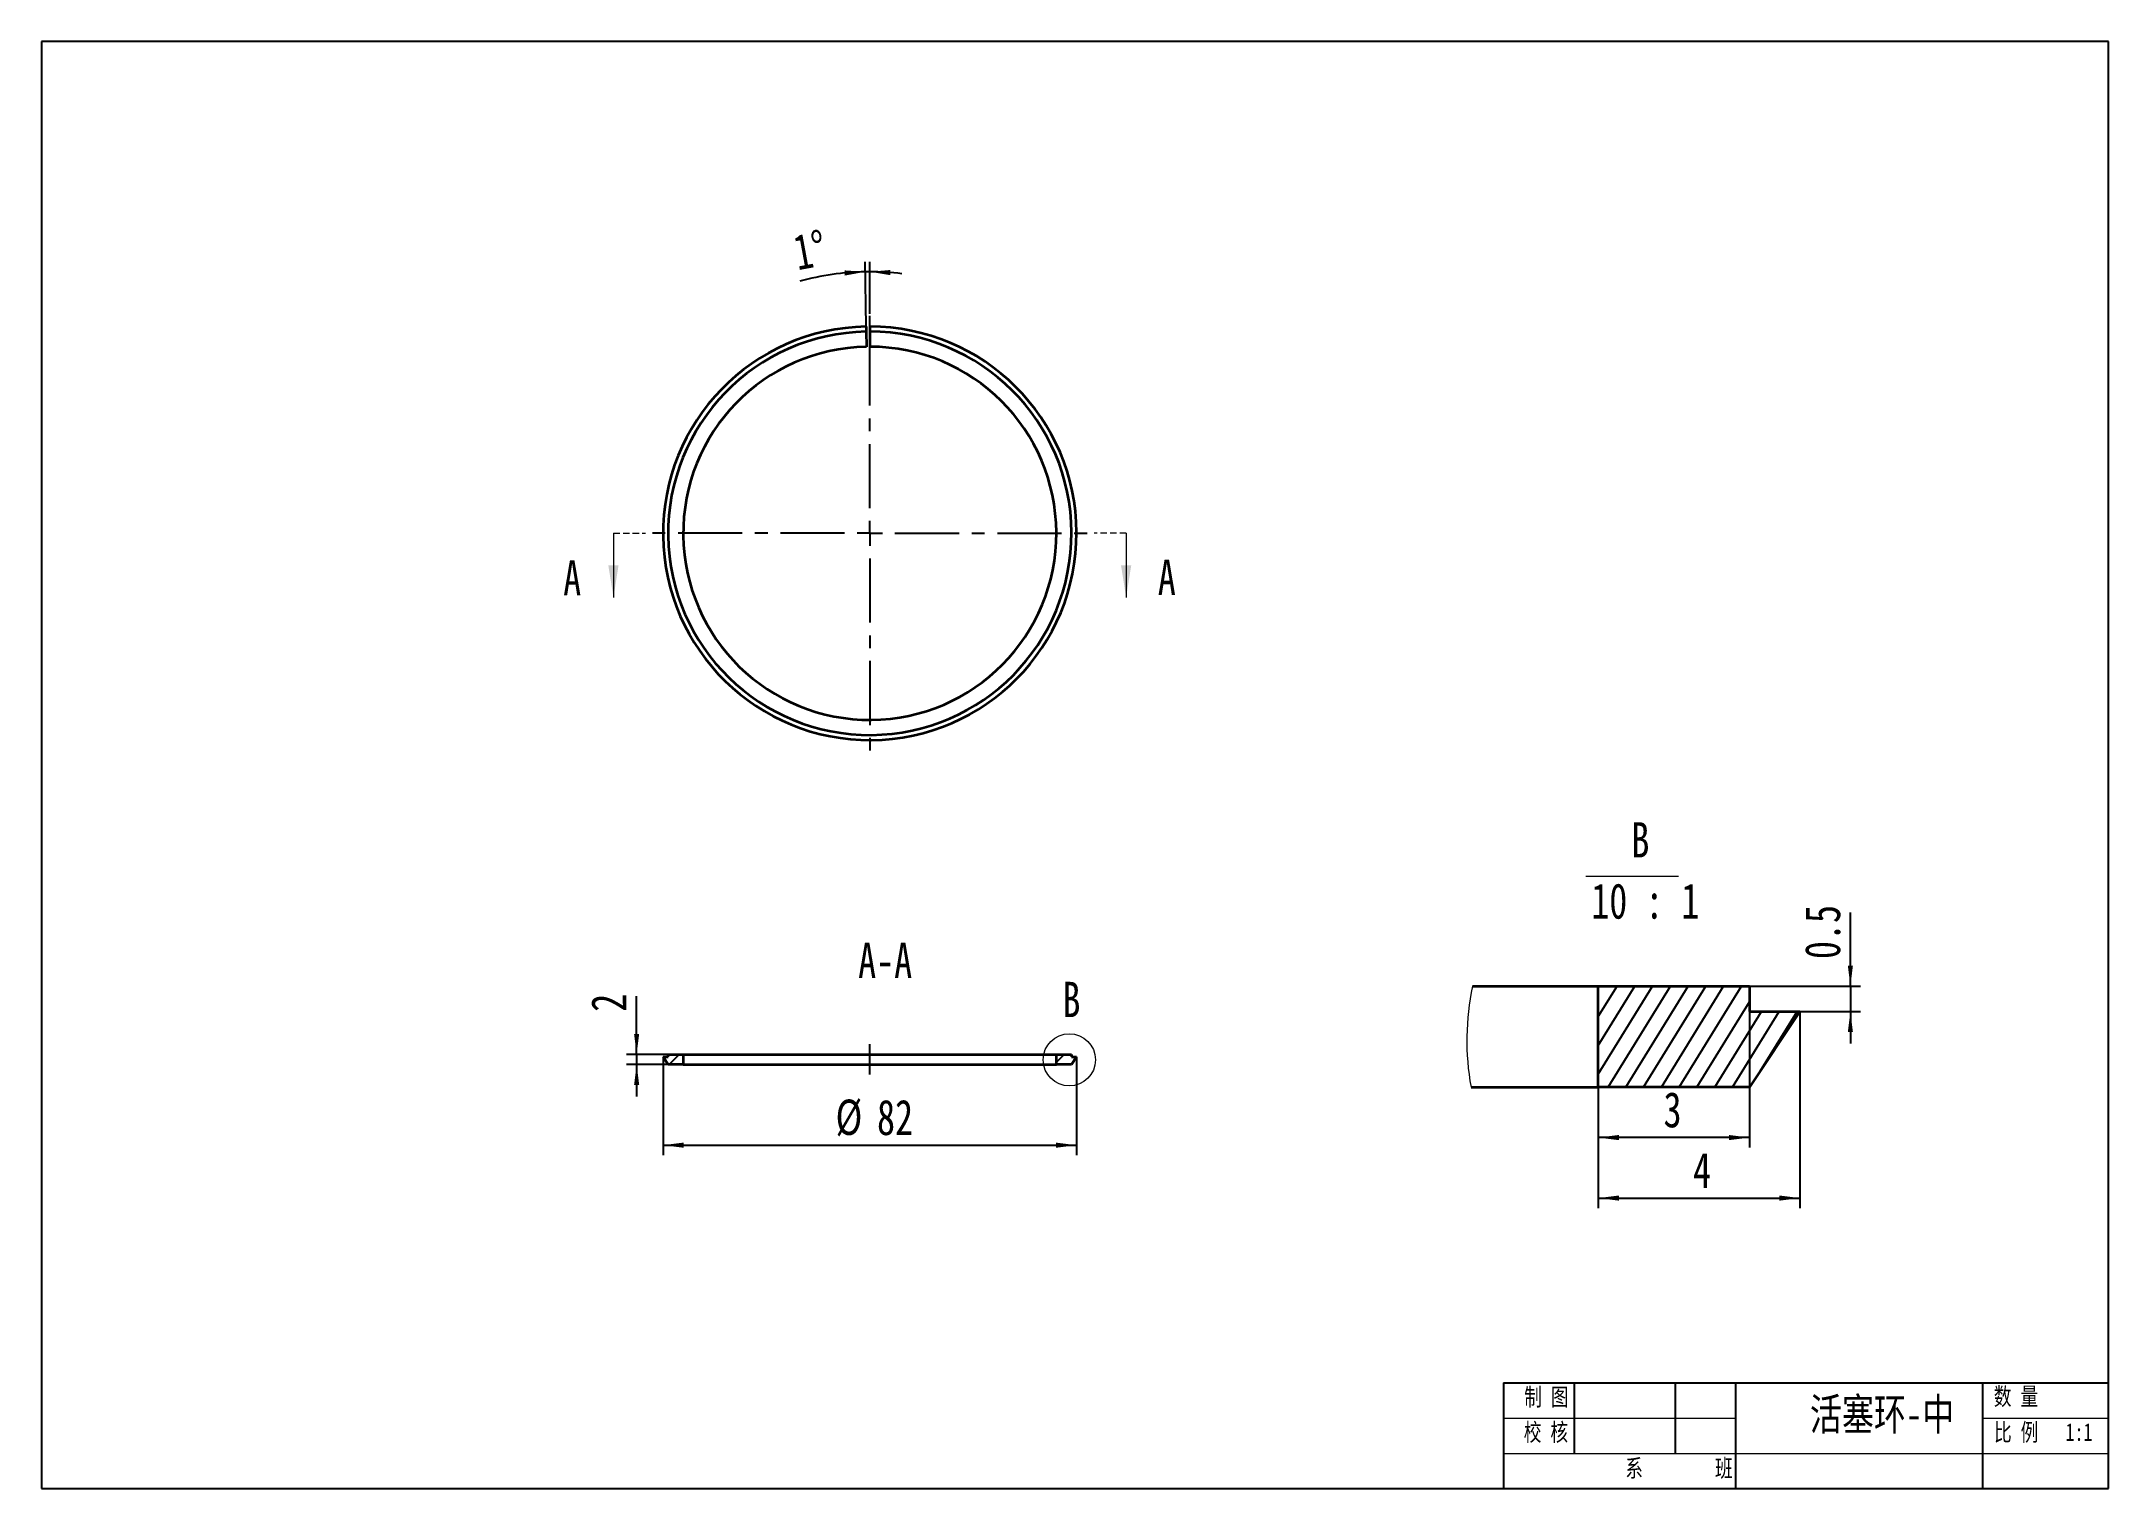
# Model space of a CAD drawing. Header units: millimetres. Extents: x 5 to 415, y 5 to 292.
import ezdxf

# ---------------------------------------------------------------- set-up
doc = ezdxf.new("R2010")
doc.units = ezdxf.units.MM
doc.linetypes.add('CENTERX2', pattern=[20.32, 12.7, -2.54, 2.54, -2.54])
doc.linetypes.add('HIDDEN', pattern=[1.905, 1.27, -0.635])
for name, color, linetype in [('中心线', 6, 'CENTERX2'), ('剖面线', 1, 'Continuous'), ('尺寸', 7, 'Continuous')]:
    doc.layers.add(name, color=color, linetype=linetype)
doc.layers.add('轮廓', color=4, linetype='Continuous', lineweight=35)
doc.styles.add('SLDTEXTSTYLE0', font='HYSWLONGFANGSONG.TTF', dxfattribs={"bigfont": 'bigfont'})
doc.styles.add('SLDTEXTSTYLE1', font='HYSWLONGFANGSONG.TTF')
doc.dimstyles.new('SLDDIMSTYLE0', dxfattribs={"dimtxt": 7, "dimasz": 4.08, "dimexe": 0, "dimexo": 0.0625, "dimgap": 1.75, "dimtad": 2, "dimdec": 4, "dimzin": 12, "dimdsep": 46, "dimtxsty": 'SLDTEXTSTYLE1', "dimsah": 1, "dimcen": 0.09, "dimazin": 3, "dimtfac": 1, "dimtofl": 0, "dimtmove": 0, "dimatfit": 3, "dimfxl": 0, "dimfrac": 2, "dimtolj": 1, "dimtzin": 12, "dimarcsym": 0})
doc.dimstyles.new('SLDDIMSTYLE1', dxfattribs={"dimtxt": 7, "dimasz": 4.08, "dimexe": 0, "dimexo": 0.0625, "dimgap": 1.75, "dimtad": 2, "dimdec": 1, "dimrnd": 1e-09, "dimzin": 12, "dimdsep": 46, "dimtxsty": 'SLDTEXTSTYLE1', "dimsah": 1, "dimcen": 0.09, "dimadec": 0, "dimazin": 3, "dimtfac": 1, "dimtdec": 1, "dimtofl": 0, "dimtmove": 0, "dimatfit": 3, "dimfxl": 0, "dimfrac": 2, "dimtolj": 1, "dimtzin": 12, "dimarcsym": 0})
doc.dimstyles.new('SLDDIMSTYLE2', dxfattribs={"dimtxt": 7, "dimasz": 4.08, "dimexe": 0, "dimexo": 0.0625, "dimgap": 1.75, "dimtad": 2, "dimdec": 1, "dimrnd": 1e-09, "dimzin": 12, "dimdsep": 46, "dimtxsty": 'SLDTEXTSTYLE1', "dimsah": 1, "dimcen": 0.09, "dimadec": 0, "dimazin": 3, "dimtfac": 1, "dimtdec": 1, "dimtmove": 0, "dimatfit": 0, "dimfxl": 0, "dimfrac": 2, "dimtolj": 1, "dimtzin": 12, "dimarcsym": 0})
doc.dimstyles.new('SLDDIMSTYLE3', dxfattribs={"dimtxt": 7, "dimasz": 4.08, "dimexe": 0, "dimexo": 0.0625, "dimgap": 1.75, "dimtad": 2, "dimdec": 1, "dimlfac": 0.1, "dimrnd": 1e-09, "dimzin": 12, "dimdsep": 46, "dimtxsty": 'SLDTEXTSTYLE1', "dimsah": 1, "dimcen": 0.09, "dimadec": 0, "dimazin": 3, "dimtfac": 1, "dimtdec": 1, "dimtofl": 0, "dimtmove": 0, "dimatfit": 3, "dimfxl": 0, "dimfrac": 2, "dimtolj": 1, "dimtzin": 12, "dimarcsym": 0})
doc.dimstyles.new('SLDDIMSTYLE4', dxfattribs={"dimtxt": 7, "dimasz": 4.08, "dimexe": 0, "dimexo": 0.0625, "dimgap": 1.75, "dimtad": 2, "dimdec": 1, "dimlfac": 0.1, "dimrnd": 1e-09, "dimdsep": 46, "dimtxsty": 'SLDTEXTSTYLE1', "dimsah": 1, "dimcen": 0.09, "dimadec": 0, "dimazin": 2, "dimtfac": 1, "dimtdec": 1, "dimtmove": 0, "dimatfit": 0, "dimfxl": 0, "dimfrac": 2, "dimtolj": 1, "dimtzin": 12, "dimarcsym": 0})

# ---------------------------------------------------------------- blocks, each defined once
blk = doc.blocks.new('_D')
at = {"layer": '尺寸'}
for p, q in [((168.59, 235.44), (168.36, 248.3)), ((169.3, 237.95), (169.3, 248.31))]:
    blk.add_line(p, q, dxfattribs=at)
for start, end in [(91, 105.5401), (90, 91), (82.9918, 90)]:
    blk.add_arc((169.3, 194.45), 51.86, start, end, dxfattribs=at)
for points in [[(168.4, 246.3), (164.29, 246.58), (164.35, 245.56)], [(169.3, 246.31), (173.36, 245.64), (173.4, 246.66)]]:
    blk.add_solid(points, dxfattribs=at)
at = {"layer": '尺寸', "insert": (153.71, 253.48), "char_height": 7, "attachment_point": 1, "rotation": 10.4786, "style": 'SLDTEXTSTYLE1'}
blk.add_mtext('1°', dxfattribs=at)
blk = doc.blocks.new('SW_CENTERMARKSYMBOL_0')
at = {"layer": '中心线', "color": 0}
for p, q in [((0, 5), (0, 43.5)), ((-5, 0), (-43.5, 0)), ((0, 0), (-2.5, 0)), ((0, 0), (0, 2.5)), ((0, 0), (0, -2.5)), ((0, 0), (2.5, 0)), ((5, 0), (43.5, 0)), ((0, -5), (0, -43.5))]:
    blk.add_line(p, q, dxfattribs=at)
blk = doc.blocks.new('_D_1')
at = {"layer": '尺寸'}
for p, q in [((128.3, 90.61), (128.3, 71.11)), ((210.3, 90.61), (210.3, 71.11)), ((128.3, 73.11), (210.3, 73.11))]:
    blk.add_line(p, q, dxfattribs=at)
for points in [[(128.3, 73.11), (132.38, 72.6), (132.38, 73.62)], [(210.3, 73.11), (206.22, 73.62), (206.22, 72.6)]]:
    blk.add_solid(points, dxfattribs=at)
at = {"layer": '尺寸', "char_height": 7, "attachment_point": 1, "style": 'SLDTEXTSTYLE1'}
for s, insert in [('%%c', (162.51, 82.16)), ('82', (170.74, 82.13))]:
    blk.add_mtext(s, dxfattribs=dict(at, insert=insert))
blk = doc.blocks.new('_D_2')
at = {"layer": '尺寸'}
for p, q in [((123.06, 91.11), (123.06, 102.64)), ((129.3, 91.11), (121.06, 91.11)), ((123.06, 91.11), (123.06, 89.11)), ((129.3, 89.11), (121.06, 89.11)), ((123.06, 89.11), (123.06, 82.76))]:
    blk.add_line(p, q, dxfattribs=at)
for points in [[(123.06, 91.11), (123.57, 95.19), (122.55, 95.19)], [(123.06, 89.11), (122.55, 85.03), (123.57, 85.03)]]:
    blk.add_solid(points, dxfattribs=at)
at = {"layer": '尺寸', "insert": (114.04, 99.57), "char_height": 7, "attachment_point": 1, "rotation": 90, "style": 'SLDTEXTSTYLE1'}
blk.add_mtext('2', dxfattribs=at)
blk = doc.blocks.new('SW_HATCH_0')
at = {"layer": '剖面线', "color": 0}
for p, q in [((0, 0), (0.19, 0.32)), ((0, -5.71), (3.72, 0.32)), ((0, -11.42), (7.25, 0.32)), ((0, -17.13), (10.77, 0.32)), ((1.95, -19.68), (14.3, 0.32)), ((5.48, -19.68), (17.82, 0.32)), ((9, -19.68), (21.35, 0.32)), ((12.53, -19.68), (24.87, 0.32)), ((16.05, -19.68), (28.4, 0.32)), ((19.58, -19.68), (30, -2.8)), ((23.1, -19.68), (32.36, -4.68)), ((26.63, -19.68), (35.89, -4.68)), ((32.1, -16.53), (39.42, -4.68))]:
    blk.add_line(p, q, dxfattribs=at)
blk = doc.blocks.new('_D_3')
at = {"layer": '尺寸'}
for p, q in [((353.78, 99.62), (353.78, 60.62)), ((313.78, 84.62), (313.78, 60.62)), ((313.78, 62.62), (353.78, 62.62))]:
    blk.add_line(p, q, dxfattribs=at)
for points in [[(313.78, 62.62), (317.86, 62.11), (317.86, 63.13)], [(353.78, 62.62), (349.7, 63.13), (349.7, 62.11)]]:
    blk.add_solid(points, dxfattribs=at)
at = {"layer": '尺寸', "insert": (332.57, 71.65), "char_height": 7, "attachment_point": 1, "style": 'SLDTEXTSTYLE1'}
blk.add_mtext('4', dxfattribs=at)
blk = doc.blocks.new('_D_4')
at = {"layer": '尺寸'}
for p, q in [((363.78, 104.62), (363.78, 119.23)), ((343.78, 104.62), (365.78, 104.62)), ((363.78, 104.62), (363.78, 99.62)), ((353.78, 99.62), (365.78, 99.62)), ((363.78, 99.62), (363.78, 93.27))]:
    blk.add_line(p, q, dxfattribs=at)
for points in [[(363.78, 104.62), (364.28, 108.7), (363.27, 108.7)], [(363.78, 99.62), (363.27, 95.54), (364.28, 95.54)]]:
    blk.add_solid(points, dxfattribs=at)
at = {"layer": '尺寸', "insert": (354.75, 110.02), "char_height": 7, "attachment_point": 1, "rotation": 90, "style": 'SLDTEXTSTYLE1'}
blk.add_mtext('0.5', dxfattribs=at)
blk = doc.blocks.new('_D_5')
at = {"layer": '尺寸'}
for p, q in [((343.78, 99.62), (343.78, 72.62)), ((313.78, 84.62), (313.78, 72.62)), ((343.78, 74.62), (313.78, 74.62))]:
    blk.add_line(p, q, dxfattribs=at)
for points in [[(313.78, 74.62), (317.86, 74.11), (317.86, 75.13)], [(343.78, 74.62), (339.7, 75.13), (339.7, 74.11)]]:
    blk.add_solid(points, dxfattribs=at)
at = {"layer": '尺寸', "insert": (326.72, 83.65), "char_height": 7, "attachment_point": 1, "style": 'SLDTEXTSTYLE1'}
blk.add_mtext('3', dxfattribs=at)
blk = doc.blocks.new('SW_NOTE_0')
at = {"color": 0, "linetype": 'Continuous', "lineweight": 18}
blk.add_line((-7.68, -1.71), (10.74, -1.71), dxfattribs=at)
at = {"color": 0, "linetype": 'Continuous', "lineweight": 18, "char_height": 7, "attachment_point": 2, "style": 'SLDTEXTSTYLE1'}
for s, insert in [('B', (3.17, 9.02)), ('10 : 1', (4.14, -3.11))]:
    blk.add_mtext(s, dxfattribs=dict(at, insert=insert))

msp = doc.modelspace()

# ---------------------------------------------------------------- hatches: boundary and pattern name
at = {"layer": '剖面线'}
h = msp.add_hatch(dxfattribs=at)
h.set_pattern_fill('ANSI31', color=256, style=0)
h.paths.add_polyline_path([(129.30122, 91.10886), (129.30122, 90.60886), (128.30122, 90.60886), (129.30122, 89.10886), (132.30122, 89.10886), (132.30122, 91.10886)], flags=0)
h = msp.add_hatch(dxfattribs=at)
h.set_pattern_fill('ANSI31', color=256, style=0)
h.paths.add_polyline_path([(209.30122, 90.60886), (209.30122, 91.10886), (206.30122, 91.10886), (206.30122, 89.10886), (209.30122, 89.10886), (210.30122, 90.60886)], flags=0)

# ---------------------------------------------------------------- linework, layer by layer
at = {"color": 7, "linetype": 'Continuous', "lineweight": 25}
for p, q in [((415, 292), (5, 292)), ((5, 292), (5, 5)), ((415, 5), (415, 292)), ((294.99999, 26), (415, 26)), ((294.99999, 26), (294.99999, 5)), ((308.99999, 26), (308.99999, 12)), ((328.99999, 26), (328.99999, 12)), ((340.98621, 26), (340.99999, 5)), ((390, 26), (390, 5)), ((340.98622, 12), (340.98622, 5)), ((5, 5), (415, 5))]:
    msp.add_line(p, q, dxfattribs=at)
at = {"color": 7, "linetype": 'HIDDEN', "lineweight": 18}
for p, q in [((118.46122, 194.44533), (124.81122, 194.44533)), ((220.14122, 194.44533), (213.79122, 194.44533))]:
    msp.add_line(p, q, dxfattribs=at)
at = {"color": 7, "linetype": 'Continuous', "lineweight": 18}
for p, q in [((118.46122, 194.44533), (118.46122, 181.74533)), ((220.14122, 194.44533), (220.14122, 181.74533)), ((294.99999, 19), (340.9908, 19)), ((390, 19), (415, 19)), ((294.99999, 12), (415, 12))]:
    msp.add_line(p, q, dxfattribs=at)
msp.add_circle((208.87622, 90.03421), 5.18125, dxfattribs=at)
msp.add_arc((339.5246, 93.87525), 51.81188, 168.0291915, 190.2881417, dxfattribs=at)
for points in [[(118.46122, 181.74533), (119.47722, 188.09533), (117.44522, 188.09533)], [(220.14122, 181.74533), (221.15722, 188.09533), (219.12522, 188.09533)]]:
    msp.add_solid(points, dxfattribs=at)
at = {"layer": '中心线'}
msp.add_line((169.30122, 87.10886), (169.30122, 93.10886), dxfattribs=at)
at = {"layer": '轮廓'}
for p, q in [((168.58568, 235.43908), (168.60313, 234.43924)), ((168.60313, 234.43924), (168.65549, 231.43969)), ((169.30122, 235.44533), (169.30122, 234.44533)), ((169.30122, 234.44533), (169.30122, 231.44533)), ((288.83946, 104.62173), (313.77521, 104.62173)), ((313.77521, 84.62172), (313.77521, 104.62173)), ((313.77521, 104.62173), (343.7752, 104.62173)), ((343.7752, 104.62173), (343.7752, 99.62173)), ((343.7752, 99.62173), (353.77522, 99.62173)), ((353.77522, 99.62173), (343.7752, 84.62172)), ((129.30122, 89.10886), (128.30122, 90.60886)), ((128.30122, 90.60886), (129.30122, 90.60886)), ((129.30122, 91.10886), (132.30122, 91.10886)), ((129.30122, 90.60886), (129.30122, 91.10886)), ((132.30122, 91.10886), (132.30122, 89.10886)), ((132.30122, 91.10886), (206.30122, 91.10886)), ((206.30122, 89.10886), (206.30122, 91.10886)), ((206.30122, 91.10886), (209.30122, 91.10886)), ((209.30122, 91.10886), (209.30122, 90.60886)), ((209.30122, 90.60886), (210.30122, 90.60886)), ((210.30122, 90.60886), (209.30122, 89.10886)), ((132.30122, 89.10886), (129.30122, 89.10886)), ((132.30122, 89.10886), (206.30122, 89.10886)), ((209.30122, 89.10886), (206.30122, 89.10886)), ((288.54576, 84.62172), (313.77521, 84.62172)), ((343.7752, 84.62172), (313.77521, 84.62172))]:
    msp.add_line(p, q, dxfattribs=at)
for radius in [41, 40, 37]:
    msp.add_arc((169.30122, 194.44533), radius, 91, 90, dxfattribs=at)

# ---------------------------------------------------------------- block references
at = {"color": 7, "linetype": 'Continuous', "lineweight": 18}
msp.add_blockref('SW_NOTE_0', (318.96242, 128.14006), dxfattribs=at)
at = {"layer": '中心线'}
msp.add_blockref('SW_CENTERMARKSYMBOL_0', (169.30122, 194.44533), dxfattribs=at)
at = {"layer": '剖面线'}
msp.add_blockref('SW_HATCH_0', (313.77521, 104.30631), dxfattribs=at)

# ---------------------------------------------------------------- texts
at = {"color": 7, "linetype": 'Continuous', "char_height": 7, "attachment_point": 1, "style": 'SLDTEXTSTYLE1'}
for insert in [(108.49418, 189.11379), (226.42489, 189.2253)]:
    msp.add_mtext('A', dxfattribs=dict(at, insert=insert))
at = {"color": 7, "linetype": 'Continuous', "lineweight": 18}
for s, insert, char_height, attachment_point, style in [('A-A', (172.34931, 113.23818), 7, 2, 'SLDTEXTSTYLE1'), ('B', (207.50551, 105.5021), 7, 1, 'SLDTEXTSTYLE1'), ('制 图', (303.49371, 24.94384), 3.5, 2, 'SLDTEXTSTYLE0'), ('数 量', (396.61795, 25.04864), 3.5, 2, 'SLDTEXTSTYLE0'), ('活塞环-中', (370.0679, 22.94192), 6.35, 2, 'SLDTEXTSTYLE0'), ('校 核', (303.39405, 17.95256), 3.5, 2, 'SLDTEXTSTYLE0'), ('比 例', (396.66292, 17.95256), 3.5, 2, 'SLDTEXTSTYLE0'), ('1:1', (409.12307, 17.96714), 3.5, 2, 'SLDTEXTSTYLE1'), ('系        班', (329.79335, 10.81413), 3.5, 2, 'SLDTEXTSTYLE0')]:
    msp.add_mtext(s, dxfattribs=dict(at, insert=insert, char_height=char_height, attachment_point=attachment_point, style=style))

# ---------------------------------------------------------------- dimensions: what is measured, and where the dimension line sits
at = {"layer": '尺寸'}
dim = msp.add_angular_dim_2l(base=(168.84862, 246.30831), line1=((168.58568, 235.43908), (168.65549, 231.43969)), line2=((169.30122, 237.94533), (169.30122, 150.94533)), dimstyle='SLDDIMSTYLE0', dxfattribs=at)
dim.commit()
dim.dimension.update_dxf_attribs({"geometry": '_D', "text_midpoint": (159.86866, 245.44533), "dimtype": 162})
for base, p1, p2, dimstyle, picture, middle in [((363.7752, 99.62172), (343.7752, 104.62172), (353.7752, 99.62172), 'SLDDIMSTYLE4', '_D_4', (363.7752, 114.62172)), ((123.06029, 89.10886), (129.30122, 91.10886), (129.30122, 89.10886), 'SLDDIMSTYLE2', '_D_2', (123.06029, 101.10886))]:
    dim = msp.add_linear_dim(base=base, p1=p1, p2=p2, angle=90, dimstyle=dimstyle, dxfattribs=at)
    dim.commit()
    dim.dimension.update_dxf_attribs({"geometry": picture, "text_midpoint": middle, "dimtype": 160})
for base, p1, p2, picture, middle in [((353.7752, 62.62172), (313.7752, 84.62172), (353.7752, 99.62172), '_D_3', (334.10974, 62.62172)), ((313.7752, 74.62172), (343.7752, 99.62172), (313.7752, 84.62172), '_D_5', (328.25886, 74.62172))]:
    dim = msp.add_linear_dim(base=base, p1=p1, p2=p2, dimstyle='SLDDIMSTYLE3', dxfattribs=at)
    dim.commit()
    dim.dimension.update_dxf_attribs({"geometry": picture, "text_midpoint": middle, "dimtype": 160})
dim = msp.add_linear_dim(base=(210.30122, 73.10886), p1=(128.30122, 90.60886), p2=(210.30122, 90.60886), text='%%c<>', dimstyle='SLDDIMSTYLE1', dxfattribs=at)
dim.commit()
dim.dimension.update_dxf_attribs({"geometry": '_D_1', "text_midpoint": (169.69515, 73.10886), "dimtype": 160})

doc.saveas('drawing.dxf')
